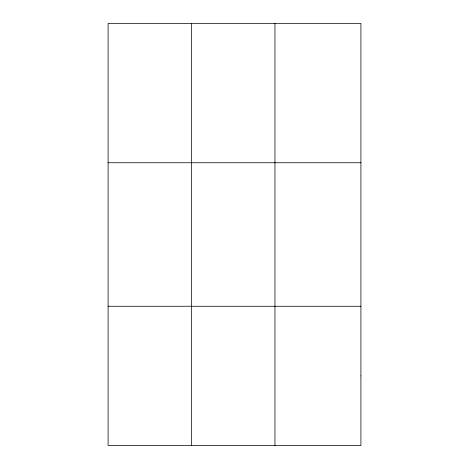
<?xml version="1.0" encoding="UTF-8"?>
<svg xmlns="http://www.w3.org/2000/svg" width="469" height="469" viewBox="0 0 469 469"><rect width="100%" height="100%" fill="white"/><g stroke="black" fill="none" stroke-linecap="round" stroke-linejoin="round"><path stroke-width="0.7" d="M191.522 23.45L191.522 445.55M274.951 23.45L274.951 445.55M108.087 162.743L360.913 162.743M108.087 306.257L360.913 306.257M360.913 375.904L360.913 445.55L108.087 445.55L108.087 23.45L360.913 23.45L360.913 375.904"/></g></svg>
